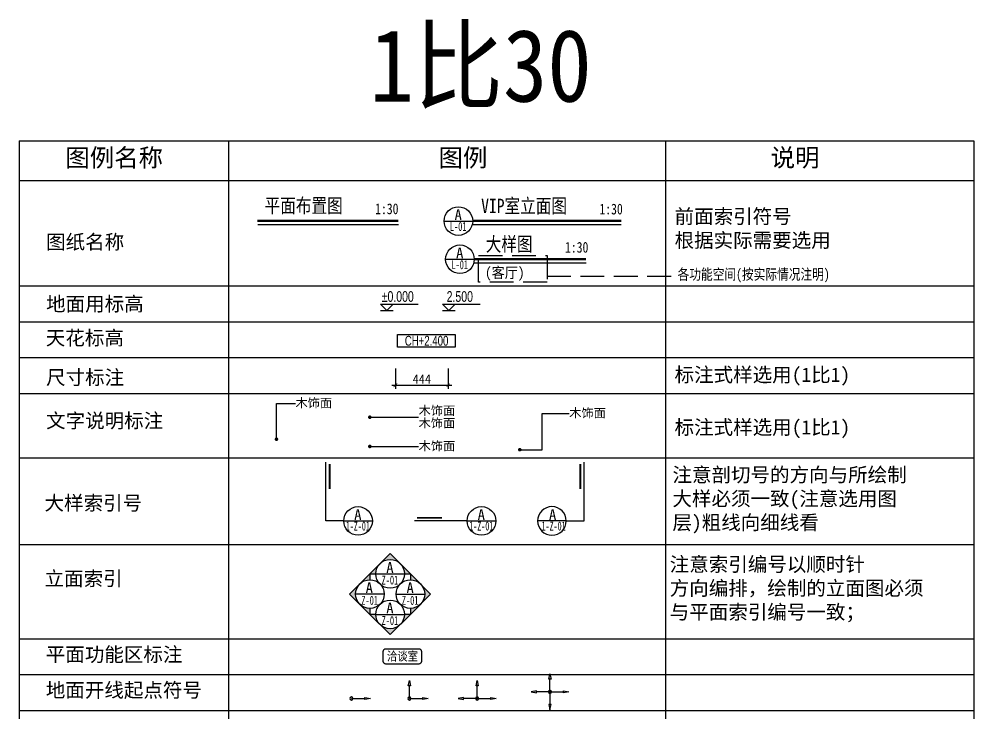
# Model space of a CAD drawing. Header units: millimetres. Extents: x -235126 to 312941, y -228449 to 114042.
# Drawn here: x -140681 to -132675, y 41407 to 47220 of the extents above; entities that cross this region are included whole.
import ezdxf
from ezdxf.enums import TextEntityAlignment as Align

# ---------------------------------------------------------------- set-up
doc = ezdxf.new("R2010")
doc.units = ezdxf.units.MM
doc.header["$LTSCALE"] = 800
doc.linetypes.add('DASH', pattern=[0.35, 0.25, -0.1])
doc.layers.get('DEFPOINTS').update_dxf_attribs({"color": 250})
for name, color, linetype in [('E立-ELEV6_LSCAPE', 8, 'Continuous'), ('FC-TEXT-地坪标注', 7, 'Continuous'), ('RC-天花标高', 7, 'Continuous')]:
    doc.layers.add(name, color=color, linetype=linetype)
doc.styles.add('DRAWING_NAME', font='simhei.ttf', dxfattribs={"width": 0.8})
doc.styles.add('HZDX', font='isocp3.shx', dxfattribs={"width": 0.8, "bigfont": 'hzdx.shx'})
doc.styles.get("Standard").update_dxf_attribs({"font": 'arial.ttf'})
doc.styles.add('宋-ZY', font='')
doc.styles.add('繁线体', font='simhei.ttf')
doc.styles.add('黑体', font='simhei.ttf', dxfattribs={"width": 0.8})
doc.styles.get('宋-ZY').set_extended_font_data('SimSun')
doc.dimstyles.new('1比30', dxfattribs={"dimscale": 30, "dimtxt": 2.5, "dimasz": 1, "dimexe": 1, "dimexo": 1.5, "dimgap": 0.5, "dimtad": 1, "dimdec": 0, "dimzin": 0, "dimdsep": 46, "dimtxsty": '宋-ZY', "dimblk": 'ARCHTICK', "dimcen": 0.09, "dimdle": 1, "dimclrd": 8, "dimclre": 8, "dimclrt": 2, "dimadec": 0, "dimazin": 0, "dimtfac": 1, "dimtdec": 0, "dimtix": 1, "dimtmove": 2, "dimatfit": 3, "dimldrblk": 'DOT', "dimfxl": 1, "dimtolj": 1, "dimtzin": 0, "dimlwd": -1, "dimlwe": -1, "dimarcsym": 0})

# ---------------------------------------------------------------- blocks, each defined once
blk = doc.blocks.new('CH+-')
at = {"color": 2}
blk.add_lwpolyline([(16.13, -1.75), (0, -1.75), (0, 1.75), (16.13, 1.75)], close=True, dxfattribs=at)
at = {"color": 4, "ltscale": 2, "width": 0.7}
blk.add_attdef('CH+2.400', text='', height=3.5, dxfattribs=at).set_placement((8.17, 0.01), align=Align.MIDDLE_CENTER)
blk = doc.blocks.new('_ArchTick')
at = {"color": 0, "linetype": 'ByBlock', "const_width": 0.15}
blk.add_lwpolyline([(-0.5, -0.5), (0.5, 0.5)], dxfattribs=at)
blk = doc.blocks.new('_Dot')
at = {"color": 0, "linetype": 'ByBlock', "lineweight": -2}
blk.add_line((-0.5, 0), (-1, 0), dxfattribs=at)
at = {"color": 0, "linetype": 'ByBlock', "const_width": 0.5}
blk.add_lwpolyline([(-0.25, 0, 1), (0.25, 0, 1)], format="xyb", close=True, dxfattribs=at)
blk = doc.blocks.new('*D32')
at = {"color": 8, "transparency": 16777216}
for p, q in [((-137525.6, 44293.4), (-137525.6, 44122.1)), ((-137081.9, 44293.4), (-137081.9, 44122.1)), ((-137555.6, 44152.1), (-137051.9, 44152.1))]:
    blk.add_line(p, q, dxfattribs=at)
at = {"layer": 'DEFPOINTS', "color": 0, "transparency": 16777216}
for p in [(-137525.6, 44338.4), (-137081.9, 44338.4), (-137081.9, 44152.1)]:
    blk.add_point(p, dxfattribs=at)
at = {"color": 8, "transparency": 16777216, "xscale": 30, "yscale": 30, "zscale": 30, "rotation": 180}
blk.add_blockref('_ArchTick', (-137525.6, 44152.1), dxfattribs=at)
at = {"color": 8, "transparency": 16777216, "xscale": 30, "yscale": 30, "zscale": 30}
blk.add_blockref('_ArchTick', (-137081.9, 44152.1), dxfattribs=at)
at = {"color": 2, "transparency": 16777216, "insert": (-137303.8, 44204.6), "char_height": 75, "attachment_point": 5, "style": '宋-ZY'}
blk.add_mtext('\\A1;444', dxfattribs=at)
blk = doc.blocks.new('A$C4FBA2034')
at = {"color": 4, "style": '黑体', "width": 0.8}
blk.add_attdef('平面布置图', text='', height=4, dxfattribs=at).set_placement((23.6, 1.17), align=Align.RIGHT)
blk.add_attdef('1:1', (32.66, 0.79), '', height=3, dxfattribs=at)
blk = doc.blocks.new('CCPP')
h = blk.add_hatch(color=2)
h.paths.add_polyline_path([(-0.31, -3.5), (0.31, -3.5), (0, -5)])
edge = h.paths.add_edge_path()
edge.add_ellipse((0, 0), major_axis=(0.31, 0.31), ratio=1, start_angle=45, end_angle=225, ccw=False)
edge.add_ellipse((0, 0), major_axis=(0.31, 0.31), ratio=1, start_angle=225, end_angle=405, ccw=False)
h.paths.add_polyline_path([(-5.29, 0), (-3.79, 0.31), (-3.79, -0.31)])
at = {"color": 2}
for p, q in [((-5.29, 0), (-3.79, 0.31)), ((-3.79, -0.31), (-5.29, 0)), ((-3.79, 0.31), (-3.79, -0.31)), ((0, 0), (-3.79, 0)), ((0, 0), (0, -3.5)), ((-0.31, -3.5), (0.31, -3.5)), ((0, -5), (-0.31, -3.5)), ((0.31, -3.5), (0, -5))]:
    blk.add_line(p, q, dxfattribs=at)
at = {"color": 2, "extrusion": (0, 0, -1)}
blk.add_ellipse((0, 0), major_axis=(-0.31, 0.31), ratio=1, start_param=4.712389, end_param=10.995574, dxfattribs=at)
blk = doc.blocks.new('KKXXFF1')
h = blk.add_hatch(color=2)
h.paths.add_polyline_path([(5.29, 0), (3.79, 0.31), (3.79, -0.31)])
edge = h.paths.add_edge_path()
edge.add_ellipse((0, 0), major_axis=(0.31, -0.31), ratio=1, start_angle=45, end_angle=90)
edge.add_ellipse((0, 0), major_axis=(0.31, -0.31), ratio=1, start_angle=-270, end_angle=45)
at = {"color": 2}
for p, q in [((0, 0), (3.79, 0)), ((3.79, 0.31), (5.29, 0)), ((3.79, -0.31), (3.79, 0.31)), ((5.29, 0), (3.79, -0.31))]:
    blk.add_line(p, q, dxfattribs=at)
at = {"color": 2, "extrusion": (0, 0, -1)}
blk.add_ellipse((0, 0), major_axis=(0.31, -0.31), ratio=1, start_param=4.712389, end_param=10.995574, dxfattribs=at)
blk = doc.blocks.new('KKXXFF3')
h = blk.add_hatch(color=2)
edge = h.paths.add_edge_path()
edge.add_ellipse((0, 0), major_axis=(0.31, -0.31), ratio=1, start_angle=0, end_angle=360, ccw=False)
h.paths.add_polyline_path([(0.31, 3.5), (-0.31, 3.5), (0, 5)])
h.paths.add_polyline_path([(5.29, 0), (3.79, -0.31), (3.79, 0.31)])
h.paths.add_polyline_path([(-5.29, 0), (-3.79, -0.31), (-3.79, 0.31)])
at = {"color": 2}
for p, q in [((-0.31, 3.5), (0, 5)), ((0.31, 3.5), (-0.31, 3.5)), ((0, 5), (0.31, 3.5)), ((0, 0), (0, 3.5)), ((-3.79, 0.31), (-5.29, 0)), ((-3.79, -0.31), (-3.79, 0.31)), ((0, 0), (-3.79, 0)), ((0, 0), (3.79, 0)), ((3.79, 0.31), (5.29, 0)), ((3.79, -0.31), (3.79, 0.31)), ((-5.29, 0), (-3.79, -0.31)), ((5.29, 0), (3.79, -0.31))]:
    blk.add_line(p, q, dxfattribs=at)
at = {"color": 2, "extrusion": (0, 0, -1)}
blk.add_ellipse((0, 0), major_axis=(0.31, -0.31), ratio=1, start_param=4.712389, end_param=10.995574, dxfattribs=at)
blk = doc.blocks.new('KKXXFF4')
h = blk.add_hatch(color=2)
edge = h.paths.add_edge_path()
edge.add_ellipse((0, 0), major_axis=(0.31, -0.31), ratio=1, start_angle=0, end_angle=360, ccw=False)
h.paths.add_polyline_path([(5.29, 0), (3.79, -0.31), (3.79, 0.31)])
h.paths.add_polyline_path([(0, 5), (0.31, 3.5), (-0.31, 3.5)])
h.paths.add_polyline_path([(0.31, -3.5), (-0.31, -3.5), (0, -5)])
h.paths.add_polyline_path([(-5.29, 0), (-3.79, -0.31), (-3.79, 0.31)])
at = {"color": 2}
for p, q in [((-0.31, 3.5), (0, 5)), ((0.31, 3.5), (-0.31, 3.5)), ((0, 5), (0.31, 3.5)), ((0, 0), (0, 3.5)), ((-3.79, 0.31), (-5.29, 0)), ((-3.79, -0.31), (-3.79, 0.31)), ((0, 0), (-3.79, 0)), ((0, 0), (3.79, 0)), ((3.79, 0.31), (5.29, 0)), ((3.79, -0.31), (3.79, 0.31)), ((-5.29, 0), (-3.79, -0.31)), ((0, 0), (0, -3.5)), ((5.29, 0), (3.79, -0.31)), ((-0.31, -3.5), (0, -5)), ((0.31, -3.5), (-0.31, -3.5)), ((0, -5), (0.31, -3.5))]:
    blk.add_line(p, q, dxfattribs=at)
at = {"color": 2, "extrusion": (0, 0, -1)}
blk.add_ellipse((0, 0), major_axis=(0.31, -0.31), ratio=1, start_param=4.712389, end_param=10.995574, dxfattribs=at)
blk = doc.blocks.new('A$C64543D7B')
at = {"color": 2}
blk.add_line((0.06, 4), (8.06, 4), dxfattribs=at)
blk.add_circle((4.06, 4), 4, dxfattribs=at)
at = {"color": 6, "style": '黑体'}
blk.add_attdef('方向', text='', height=2.74, dxfattribs=at).set_placement((4, 5.77), align=Align.MIDDLE_CENTER)
at = {"color": 6, "style": 'HZDX', "width": 0.5}
blk.add_attdef('图号', text='', height=2.47, dxfattribs=at).set_placement((4, 2.26), align=Align.MIDDLE_CENTER)
blk = doc.blocks.new('SS111')
h = blk.add_hatch(color=2)
h.paths.add_polyline_path([(-2.83, 6.83), (-5.66, 4), (-4, 4, -0.198912)])
h.paths.add_polyline_path([(0, 9.66), (-2.83, 6.83, -0.414214), (2.83, 6.83)])
h.paths.add_polyline_path([(2.83, 6.83, -0.198912), (4, 4), (5.66, 4)])
at = {"color": 2}
blk.add_line((-4, 4), (4, 4), dxfattribs=at)
blk.add_lwpolyline([(4, 4), (5.66, 4), (0, 9.66), (-5.66, 4), (-4, 4)], dxfattribs=at)
blk.add_circle((0, 4), 4, dxfattribs=at)
at = {"color": 7, "style": '黑体'}
blk.add_attdef('方向', text='', height=3, dxfattribs=at).set_placement((-0.06, 5.77), align=Align.MIDDLE_CENTER)
at = {"color": 2, "style": 'HZDX', "width": 0.6}
blk.add_attdef('图号', text='', height=3, dxfattribs=at).set_placement((-0.06, 2.26), align=Align.MIDDLE_CENTER)
blk = doc.blocks.new('SS222')
h = blk.add_hatch(color=2)
h.paths.add_polyline_path([(6.83, 2.83), (4, 5.66), (4, 4, -0.198912)])
h.paths.add_polyline_path([(9.66, 0), (6.83, 2.83, -0.414214), (6.83, -2.83)])
h.paths.add_polyline_path([(6.83, -2.83, -0.198912), (4, -4), (4, -5.66)])
at = {"color": 2}
blk.add_line((0, 0), (8, 0), dxfattribs=at)
blk.add_lwpolyline([(4, -4), (4, -5.66), (9.66, 0), (4, 5.66), (4, 4)], dxfattribs=at)
blk.add_circle((4, 0), 4, dxfattribs=at)
at = {"color": 7, "style": '黑体'}
blk.add_attdef('方向', text='', height=3, dxfattribs=at).set_placement((3.94, 1.77), align=Align.MIDDLE_CENTER)
at = {"color": 2, "style": 'HZDX', "width": 0.6}
blk.add_attdef('图号', text='', height=3, dxfattribs=at).set_placement((3.94, -1.74), align=Align.MIDDLE_CENTER)
blk = doc.blocks.new('SS333')
h = blk.add_hatch(color=2)
h.paths.add_polyline_path([(2.89, -4.6), (5.72, -1.77), (4.06, -1.77, -0.198912)])
h.paths.add_polyline_path([(0.06, -7.42), (2.89, -4.6, -0.414214), (-2.77, -4.6)])
h.paths.add_polyline_path([(-2.77, -4.6, -0.198912), (-3.94, -1.77), (-5.6, -1.77)])
at = {"color": 2}
blk.add_line((-3.94, -1.77), (4.06, -1.77), dxfattribs=at)
blk.add_lwpolyline([(-3.94, -1.77), (-5.59, -1.77), (0.06, -7.42), (5.72, -1.77), (4.06, -1.77)], dxfattribs=at)
blk.add_circle((0.06, -1.77), 4, dxfattribs=at)
at = {"color": 7, "style": '黑体'}
blk.add_attdef('方向', text='', height=3, dxfattribs=at).set_placement((0, 0), align=Align.MIDDLE_CENTER)
at = {"color": 2, "style": 'HZDX', "width": 0.6}
blk.add_attdef('图号', text='', height=3, dxfattribs=at).set_placement((0, -3.51), align=Align.MIDDLE_CENTER)
blk = doc.blocks.new('SS444')
h = blk.add_hatch(color=2)
h.paths.add_polyline_path([(-6.83, 2.83), (-4, 5.66), (-4, 4, 0.198912)])
h.paths.add_polyline_path([(-9.66, 0), (-6.83, 2.83, 0.414214), (-6.83, -2.83)])
h.paths.add_polyline_path([(-6.83, -2.83, 0.198912), (-4, -4), (-4, -5.66)])
at = {"color": 2}
blk.add_line((0, 0), (-8, 0), dxfattribs=at)
blk.add_lwpolyline([(-4, -4), (-4, -5.66), (-9.66, 0), (-4, 5.66), (-4, 4)], dxfattribs=at)
blk.add_circle((-4, 0), 4, dxfattribs=at)
at = {"color": 7, "style": '黑体'}
blk.add_attdef('方向', text='', height=3, rotation=0, dxfattribs=at).set_placement((-3.16, 1.77), align=Align.MIDDLE_CENTER)
at = {"color": 2, "style": 'HZDX', "width": 0.6}
blk.add_attdef('图号', text='', height=3, rotation=0, dxfattribs=at).set_placement((-3.46, -1.74), align=Align.MIDDLE_CENTER)
blk = doc.blocks.new('A$C60323B29')
at = {"color": 2}
blk.add_line((0, 0), (3.52, 0), dxfattribs=at)
blk.add_lwpolyline([(3.52, 1.76), (1.76, 0), (0, 1.76), (10.56, 1.76)], dxfattribs=at)
at = {"color": 7, "ltscale": 2, "style": 'HZDX', "width": 0.8}
blk.add_attdef('%%P0.000', text='', height=2.64, dxfattribs=at).set_placement((4.84, 3.42), align=Align.MIDDLE_CENTER)

msp = doc.modelspace()

# ---------------------------------------------------------------- linework, layer by layer
for p, q in [((-140680.8, 46199.4), (-140680.8, 35428.4)), ((-140680.8, 46199.4), (-132675.2, 46199.4)), ((-138925, 46199.4), (-138925, 35428.4)), ((-135260.4, 46199.4), (-135260.4, 35428.4)), ((-132675.2, 46199.4), (-132675.2, 35428.4)), ((-140680.8, 45869.4), (-132675.2, 45869.4)), ((-140680.8, 44985.2), (-132675.2, 44985.2)), ((-140680.8, 44685.2), (-132675.2, 44685.2)), ((-140680.8, 44385.2), (-132675.2, 44385.2)), ((-140680.8, 44083.3), (-132675.2, 44083.3)), ((-140680.8, 43543.3), (-132675.2, 43543.3)), ((-140680.8, 43543.3), (-132675.2, 43543.3)), ((-140680.8, 42818.5), (-132675.2, 42818.5)), ((-140680.8, 42028.4), (-132675.2, 42028.4)), ((-140680.8, 41728.4), (-132675.2, 41728.4)), ((-140680.8, 41428.4), (-132675.2, 41428.4)), ((-140680.8, 41428.4), (-132675.2, 41428.4))]:
    msp.add_line(p, q)
at = {"color": 7}
for p, q in [((-138679.7, 45499.2), (-137500.8, 45499.2)), ((-136875, 45499.2), (-135632.6, 45499.2)), ((-136862, 45178.9), (-135926.8, 45178.9))]:
    msp.add_line(p, q, dxfattribs=at)
at = {"color": 1, "linetype": 'DASH'}
msp.add_line((-136254.3, 45066), (-135173.7, 45066), dxfattribs=at)
at = {"color": 1, "const_width": 19.2}
for points in [[(-138682.2, 45529.2), (-137500.8, 45529.2)], [(-136877.4, 45529.2), (-135632.6, 45529.2)], [(-136864.4, 45208.9), (-135926.8, 45208.9)]]:
    msp.add_lwpolyline(points, dxfattribs=at)
at = {"color": 1, "linetype": 'DASH'}
msp.add_lwpolyline([(-136827.9, 45240.3), (-136254.3, 45240.3), (-136254.3, 45017), (-136827.9, 45017)], close=True, dxfattribs=at)
at = {"color": 2}
for points in [[(-137958.8, 43015.8), (-138108.6, 43015.8), (-138108.6, 43506.6)], [(-136093.4, 43015.8), (-135943.6, 43015.8), (-135943.6, 43506.6)], [(-136923.7, 43015.8), (-137364.6, 43015.8)]]:
    msp.add_lwpolyline(points, dxfattribs=at)
at = {"color": 2, "const_width": 16.2}
for points in [[(-138077.5, 43282.7), (-138077.5, 43491.8)], [(-135974.7, 43282.7), (-135974.7, 43491.8)], [(-137136.2, 43041.4), (-137345.3, 43041.4)]]:
    msp.add_lwpolyline(points, dxfattribs=at)
at = {"layer": 'E立-ELEV6_LSCAPE', "color": 0}
msp.add_lwpolyline([(-137605.6, 41944.7), (-137329.2, 41944.7, -0.414214), (-137306.7, 41922.2), (-137306.7, 41838.6, -0.414214), (-137329.2, 41816.1), (-137605.6, 41816.1, -0.414214), (-137628.1, 41838.6), (-137628.1, 41922.2, -0.414214)], format="xyb", close=True, dxfattribs=at)

# ---------------------------------------------------------------- block references
at = {"color": 7}
ref = msp.add_blockref('A$C4FBA2034', (-138675.6, 45562.3), dxfattribs=dict(at, xscale=30, yscale=30, zscale=30))
ref.add_attrib('1:1', '1:30', (-137695.7, 45585.9), dxfattribs={"height": 90, "style": '黑体', "width": 0.8})
ref.add_attrib('平面布置图', '平面布置图', dxfattribs={"height": 120, "style": '黑体', "width": 0.8}).set_placement((-137967.5, 45597.4), align=Align.RIGHT)
ref = msp.add_blockref('A$C4FBA2034', (-136795, 45560.3), dxfattribs=dict(at, xscale=30, yscale=30, zscale=30))
ref.add_attrib('1:1', '1:30', (-135815.1, 45583.9), dxfattribs={"height": 90, "style": '黑体', "width": 0.8})
ref.add_attrib('平面布置图', 'VIP室立面图', dxfattribs={"height": 120, "style": '黑体', "width": 0.8}).set_placement((-136086.9, 45595.4), align=Align.RIGHT)
at = {"color": 1}
ref = msp.add_blockref('A$C64543D7B', (-137119.3, 45408.4), dxfattribs=dict(at, xscale=30, yscale=30, zscale=30))
ref.add_attrib('方向', 'A', dxfattribs={"color": 7, "height": 90, "style": '黑体'}).set_placement((-136999.2, 45581.4), align=Align.MIDDLE_CENTER)
ref.add_attrib('图号', 'L-01', dxfattribs={"color": 7, "height": 75, "style": '宋-ZY', "width": 0.65}).set_placement((-136999.2, 45483), align=Align.MIDDLE_CENTER)
at = {"color": 7}
ref = msp.add_blockref('A$C4FBA2034', (-137083.5, 45240), dxfattribs=dict(at, xscale=30, yscale=30, zscale=30))
ref.add_attrib('1:1', '1:30', (-136103.6, 45263.6), dxfattribs={"height": 90, "style": '黑体', "width": 0.8})
ref.add_attrib('平面布置图', '大样图', dxfattribs={"height": 120, "style": '黑体', "width": 0.8}).set_placement((-136375.4, 45275.1), align=Align.RIGHT)
at = {"color": 1}
ref = msp.add_blockref('A$C64543D7B', (-137106.3, 45088.1), dxfattribs=dict(at, xscale=30, yscale=30, zscale=30))
ref.add_attrib('方向', 'A', dxfattribs={"color": 7, "height": 90, "style": '黑体'}).set_placement((-136986.3, 45261.1), align=Align.MIDDLE_CENTER)
ref.add_attrib('图号', 'L-01', dxfattribs={"color": 7, "height": 75, "style": '宋-ZY', "width": 0.65}).set_placement((-136986.3, 45162.7), align=Align.MIDDLE_CENTER)
ref = msp.add_blockref('A$C64543D7B', (-137960.7, 42895.8), dxfattribs=dict(at, xscale=30, yscale=30, zscale=30))
ref.add_attrib('方向', 'A', dxfattribs={"color": 7, "height": 90, "style": '黑体'}).set_placement((-137840.6, 43068.9), align=Align.MIDDLE_CENTER)
ref.add_attrib('图号', '1-Z-01', dxfattribs={"color": 7, "height": 75, "style": '宋-ZY', "width": 0.55}).set_placement((-137840.6, 42972.9), align=Align.MIDDLE_CENTER)
ref = msp.add_blockref('A$C64543D7B', (-136925.6, 42895.8), dxfattribs=dict(at, xscale=30, yscale=30, zscale=30))
ref.add_attrib('方向', 'A', dxfattribs={"color": 7, "height": 90, "style": '黑体'}).set_placement((-136805.5, 43068.9), align=Align.MIDDLE_CENTER)
ref.add_attrib('图号', '1-Z-01', dxfattribs={"color": 7, "height": 75, "style": '宋-ZY', "width": 0.55}).set_placement((-136805.5, 42972.9), align=Align.MIDDLE_CENTER)
ref = msp.add_blockref('A$C64543D7B', (-136091.5, 42895.8), dxfattribs=dict(at, xscale=-30, yscale=30, zscale=30))
ref.add_attrib('方向', 'A', dxfattribs={"color": 7, "height": 90, "style": '黑体'}).set_placement((-136207.5, 43068.9), align=Align.MIDDLE_CENTER)
ref.add_attrib('图号', '1-Z-01', dxfattribs={"color": 7, "height": 75, "style": '宋-ZY', "width": 0.55}).set_placement((-136199, 42972.9), align=Align.MIDDLE_CENTER)
ref = msp.add_blockref('SS111', (-137569.8, 42452.1), dxfattribs=dict(xscale=30, yscale=30, zscale=30))
ref.add_attrib('方向', 'A', dxfattribs={"color": 7, "height": 90, "style": '黑体'}).set_placement((-137571.6, 42625.1), align=Align.MIDDLE_CENTER)
ref.add_attrib('图号', 'Z-01', dxfattribs={"color": 7, "height": 75, "style": '宋-ZY', "width": 0.65}).set_placement((-137571.6, 42519.9), align=Align.MIDDLE_CENTER)
ref = msp.add_blockref('SS444', (-137619.5, 42402.4), dxfattribs=dict(xscale=30, yscale=30, zscale=30))
ref.add_attrib('方向', 'A', dxfattribs={"color": 7, "height": 90, "rotation": 0, "style": '黑体'}).set_placement((-137744.7, 42455.4), align=Align.MIDDLE_CENTER)
ref.add_attrib('图号', 'Z-01', dxfattribs={"color": 7, "height": 75, "rotation": 0, "style": '宋-ZY', "width": 0.65}).set_placement((-137741.1, 42350.3), align=Align.MIDDLE_CENTER)
ref = msp.add_blockref('SS222', (-137520.1, 42402.4), dxfattribs=dict(xscale=30, yscale=30, zscale=30))
ref.add_attrib('方向', 'A', dxfattribs={"color": 7, "height": 90, "style": '黑体'}).set_placement((-137402, 42455.4), align=Align.MIDDLE_CENTER)
ref.add_attrib('图号', 'Z-01', dxfattribs={"color": 7, "height": 75, "style": '宋-ZY', "width": 0.65}).set_placement((-137402, 42350.3), align=Align.MIDDLE_CENTER)
ref = msp.add_blockref('SS333', (-137571.6, 42285.8), dxfattribs=dict(xscale=30, yscale=30, zscale=30))
ref.add_attrib('方向', 'A', dxfattribs={"color": 7, "height": 90, "style": '黑体'}).set_placement((-137571.6, 42285.8), align=Align.MIDDLE_CENTER)
ref.add_attrib('图号', 'Z-01', dxfattribs={"color": 7, "height": 75, "style": '宋-ZY', "width": 0.65}).set_placement((-137571.6, 42180.6), align=Align.MIDDLE_CENTER)
at = {"xscale": 30, "yscale": 30, "zscale": 30}
for name, p in [('KKXXFF4', (-136229.6, 41583.5)), ('KKXXFF3', (-136839.8, 41528.2)), ('KKXXFF1', (-137894.4, 41528.2))]:
    msp.add_blockref(name, p, dxfattribs=at)
at = {"xscale": 30, "yscale": 30, "zscale": 30, "rotation": 179.9999999995049}
msp.add_blockref('CCPP', (-137408.3, 41528.2), dxfattribs=at)
at = {"layer": 'FC-TEXT-地坪标注'}
ref = msp.add_blockref('A$C60323B29', (-137651, 44778.5), dxfattribs=dict(at, xscale=30, yscale=30, zscale=30))
ref.add_attrib('%%P0.000', '%%P0.000', dxfattribs={"layer": '0', "color": 7, "ltscale": 2, "height": 90, "width": 0.7}).set_placement((-137505.9, 44896.1), align=Align.MIDDLE_CENTER)
ref = msp.add_blockref('A$C60323B29', (-137130.8, 44778.5), dxfattribs=dict(at, xscale=30, yscale=30, zscale=30))
ref.add_attrib('%%P0.000', '2.500', dxfattribs={"layer": '0', "color": 7, "ltscale": 2, "height": 90, "width": 0.7}).set_placement((-136985.7, 44896.1), align=Align.MIDDLE_CENTER)
at = {"layer": 'RC-天花标高'}
ref = msp.add_blockref('CH+-', (-137509.4, 44525.1), dxfattribs=dict(at, xscale=30, yscale=30, zscale=30))
ref.add_attrib('CH+2.400', 'CH+2.400', dxfattribs={"layer": '0', "color": 7, "ltscale": 2, "height": 82.5, "width": 0.7}).set_placement((-137264.3, 44525.3), align=Align.MIDDLE_CENTER)

# ---------------------------------------------------------------- texts
at = {"color": 7, "style": 'DRAWING_NAME', "width": 0.9}
msp.add_text('(客厅)', height=90, dxfattribs=at).set_placement((-136774, 45051.4))
at = {"style": '宋-ZY', "width": 0.85}
msp.add_text('洽谈室', height=75, dxfattribs=at).set_placement((-137466.4, 41882.4), align=Align.MIDDLE_CENTER)
at = {"attachment_point": 4}
for s, insert, char_height, style in [('图例名称', (-140292.9, 46050.9), 150, '繁线体'), ('图例', (-137163.6, 46050.9), 150, '繁线体'), ('说明', (-134379.3, 46050.9), 150, '繁线体'), ('前面索引符号\\P根据实际需要选用', (-135185.1, 45460.3), 120, '繁线体'), ('图纸名称', (-140454.3, 45346.6), 120, '繁线体'), ('地面用标高', (-140454.3, 44827.1), 120, '繁线体'), ('天花标高', (-140456.9, 44543), 120, '繁线体'), ('尺寸标注', (-140454.3, 44211.5), 120, '繁线体'), ('标注式样选用(1比1)', (-135185.1, 44224.7), 120, '繁线体'), ('木饰面', (-138362.9, 44000.4), 75, '宋-ZY'), ('木饰面', (-136067.9, 43916.4), 75, '宋-ZY'), ('文字说明标注', (-140454.3, 43848.6), 120, '繁线体'), ('标注式样选用(1比1)', (-135185.1, 43784.5), 120, '繁线体'), ('{\\H1x;木饰面}', (-137330.9, 43639.9), 75, '宋-ZY'), ('注意剖切号的方向与所绘制\\P大样必须一致(注意选用图\\P层)粗线向细线看', (-135202.9, 43186.6), 120, '繁线体'), ('大样索引号', (-140467.6, 43159.3), 120, '繁线体'), ('注意索引编号以顺时针\\P方向编排，绘制的立面图必须\\P与平面索引编号一致；', (-135225.8, 42439.2), 120, '繁线体'), ('立面索引', (-140467.6, 42526.3), 120, '繁线体'), ('平面功能区标注', (-140456.9, 41890.3), 120, '繁线体'), ('地面开线起点符号', (-140456.9, 41590.9), 120, '繁线体')]:
    msp.add_mtext(s, dxfattribs=dict(at, insert=insert, char_height=char_height, style=style))
at = {"color": 7, "insert": (-135160.2, 45070.2), "char_height": 90, "attachment_point": 4, "style": 'DRAWING_NAME'}
msp.add_mtext('各功能空间(按实际情况注明)', dxfattribs=at)
at = {"insert": (-137330.9, 43884.3), "char_height": 75, "attachment_point": 4, "line_spacing_factor": 0.84, "style": '宋-ZY'}
msp.add_mtext('木饰面\\P木饰面', dxfattribs=at)
at = {"layer": 'DEFPOINTS', "color": 40, "style": 'DRAWING_NAME', "width": 0.9}
msp.add_text('1比30', height=607.5, dxfattribs=at).set_placement((-137741.3, 46528.4))

# ---------------------------------------------------------------- dimensions: what is measured, and where the dimension line sits
dim = msp.add_aligned_dim(p1=(-137525.6, 44338.4), p2=(-137081.9, 44338.4), distance=-186.3, dimstyle='1比30')
dim.commit()
dim.dimension.update_dxf_attribs({"geometry": '*D32', "text_midpoint": (-137303.8, 44204.6)})

# ---------------------------------------------------------------- leaders
at = {"color": 4, "ltscale": 2}
msp.add_leader([(-138522.8, 43700.2), (-138522.8, 44000.4), (-138362.9, 44000.4)], dimstyle='1比30', dxfattribs=at)
for points in [[(-137740.1, 43884.3), (-137330.9, 43884.3)], [(-136482.5, 43612.5), (-136294, 43612.5), (-136294, 43916.4), (-136068, 43916.4)], [(-137740.1, 43639.9), (-137330.9, 43639.9)]]:
    msp.add_leader(points, dimstyle='1比30')

doc.saveas('drawing.dxf')
